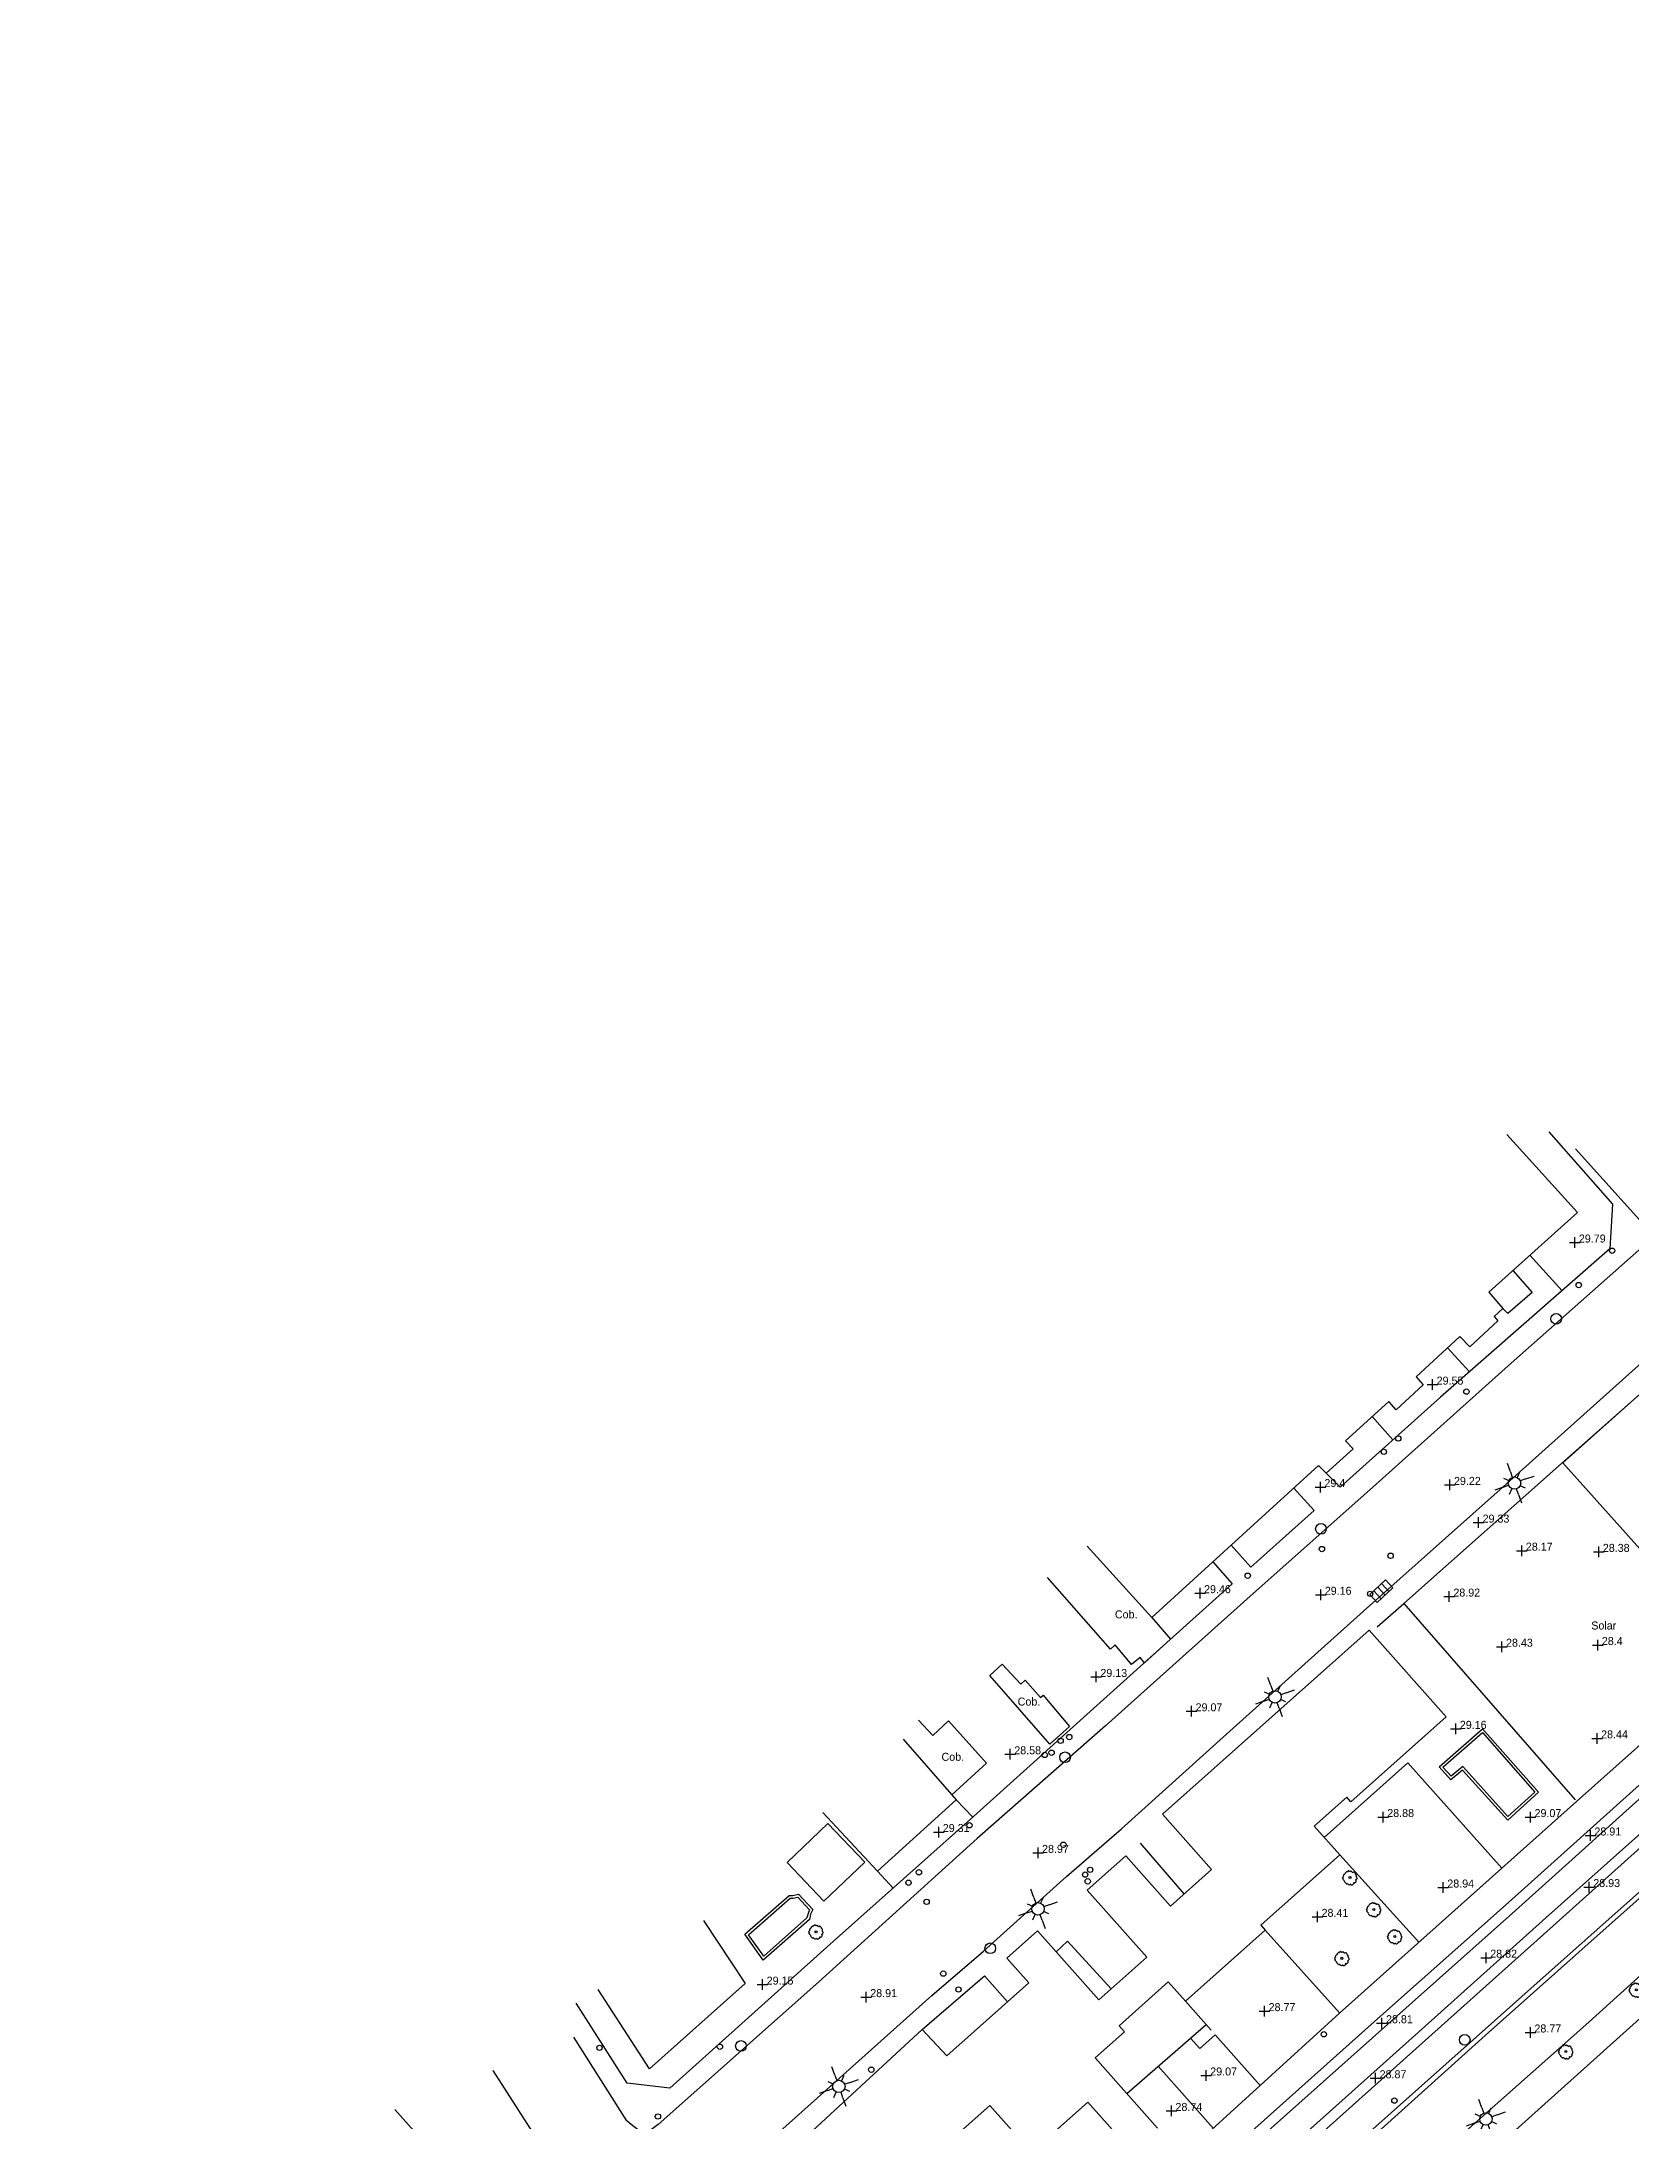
# Model space of a CAD drawing. Extents: x 471511 to 473316, y 4381952 to 4383346.
# Drawn here: x 472203.2 to 472352.3, y 4382681.8 to 4382876.7 of the extents above; entities that cross this region are included whole.
import ezdxf
from ezdxf.enums import TextEntityAlignment as Align

# ---------------------------------------------------------------- set-up
doc = ezdxf.new("R2010")
doc.units = 0
doc.header["$LTSCALE"] = 4
doc.header["$MEASUREMENT"] = 0
doc.header["$PDMODE"] = 2
doc.header["$PDSIZE"] = 0.5
doc.layers.get('0').update_dxf_attribs({"linetype": 'CONTINUOUS'})
for name, color, linetype in [('222', 7, 'CONTINUOUS'), ('320', 141, 'CONTINUOUS'), ('350', 7, 'CONTINUOUS'), ('400', 7, 'CONTINUOUS'), ('407', 4, 'CONTINUOUS'), ('410', 201, 'CONTINUOUS'), ('411', 12, 'CONTINUOUS'), ('412', 252, 'CONTINUOUS'), ('415', 252, 'CONTINUOUS'), ('419', 252, 'CONTINUOUS'), ('451', 5, 'CONTINUOUS'), ('7101', 7, 'CONTINUOUS'), ('7202', 7, 'CONTINUOUS'), ('7400', 2, 'CONTINUOUS'), ('7435', 7, 'CONTINUOUS'), ('7440', 7, 'CONTINUOUS'), ('7501', 7, 'CONTINUOUS'), ('7515', 53, 'CONTINUOUS'), ('7516', 7, 'CONTINUOUS')]:
    doc.layers.add(name, color=color, linetype=linetype)

# ---------------------------------------------------------------- blocks, each defined once
blk = doc.blocks.new('POSTE')
at = {"color": 7}
blk.add_circle((0, 0), 0.5, dxfattribs=at)
blk = doc.blocks.new('MOJON')
blk.add_circle((0, 0), 0.25)
blk = doc.blocks.new('FAROLA')
at = {"color": 7}
for p, q in [((-1.04, 0.43), (-1.8, 0.75)), ((-1.04, 0.43), (-0.54, 0.22)), ((-0.43, 1.04), (-0.22, 0.54)), ((0.43, 1.04), (0.22, 0.54)), ((0.43, 1.04), (0.75, 1.8)), ((1.04, 0.43), (0.54, 0.22)), ((-1.04, -0.43), (-0.54, -0.22)), ((-0.43, -1.04), (-0.75, -1.8)), ((-0.43, -1.04), (-0.22, -0.54)), ((0.43, -1.04), (0.22, -0.54)), ((1.04, -0.43), (0.54, -0.22)), ((1.04, -0.43), (1.8, -0.75))]:
    blk.add_line(p, q, dxfattribs=at)
blk.add_circle((0, 0), 0.58, dxfattribs=at)
blk = doc.blocks.new('ARBOL')
at = {"color": 3}
for p, q in [((-1.26, 0.07), (-1.27, -0.01)), ((-1.23, 0.15), (-1.26, 0.07)), ((-1.17, 0.24), (-1.23, 0.15)), ((-1.18, 0.48), (-1.21, 0.39)), ((-1.21, 0.39), (-1.2, 0.31)), ((-1.2, 0.31), (-1.16, 0.22)), ((-1.11, 0.55), (-1.18, 0.48)), ((-1.03, 0.59), (-1.11, 0.55)), ((-1.01, 0.67), (-1.03, 0.59)), ((-0.96, 0.76), (-1.01, 0.67)), ((-0.92, 0.97), (-0.96, 0.88)), ((-0.96, 0.88), (-0.96, 0.7)), ((-0.85, 1.04), (-0.92, 0.97)), ((-0.77, 1.08), (-0.85, 1.04)), ((-0.7, 1.09), (-0.77, 1.08)), ((-0.5, 1.09), (-0.7, 1.09)), ((-0.49, 1.11), (-0.5, 1.08)), ((-0.46, 1.23), (-0.49, 1.11)), ((-0.38, 1.32), (-0.46, 1.23)), ((-0.31, 1.35), (-0.38, 1.32)), ((-0.23, 1.36), (-0.31, 1.35)), ((-0.11, 1.36), (-0.23, 1.36)), ((0, 1.35), (-0.11, 1.36)), ((0.07, 1.26), (0, 1.35)), ((0.12, 1.18), (0.07, 1.26)), ((0.17, 1.25), (0.12, 1.16)), ((0.12, 1.16), (0.12, 1.16)), ((0.24, 1.31), (0.17, 1.25)), ((0.32, 1.32), (0.24, 1.31)), ((0.39, 1.31), (0.32, 1.32)), ((0.55, 1.31), (0.39, 1.31)), ((0.62, 1.26), (0.55, 1.31)), ((0.7, 1.22), (0.62, 1.26)), ((0.76, 1.14), (0.7, 1.22)), ((0.77, 0.97), (0.7, 0.98)), ((0.77, 1.05), (0.76, 1.14)), ((0.77, 0.97), (0.77, 1.05)), ((0.86, 0.95), (0.77, 0.97)), ((0.96, 0.93), (0.86, 0.95)), ((1.03, 0.87), (0.96, 0.93)), ((1.07, 0.79), (1.03, 0.87)), ((1.08, 0.7), (1.07, 0.79)), ((1.1, 0.49), (1.07, 0.51)), ((1.08, 0.6), (1.08, 0.7)), ((1.09, 0.52), (1.08, 0.6)), ((1.17, 0.48), (1.1, 0.49)), ((1.25, 0.41), (1.17, 0.48)), ((1.29, 0.32), (1.25, 0.41)), ((1.3, 0.24), (1.29, 0.32)), ((1.3, 0.15), (1.3, 0.24)), ((1.31, 0.06), (1.3, 0.15)), ((1.31, -0.03), (1.31, 0.06)), ((-1.27, -0.01), (-1.26, -0.13)), ((-1.26, -0.13), (-1.26, -0.21)), ((-1.26, -0.21), (-1.23, -0.3)), ((-1.23, -0.3), (-1.16, -0.32)), ((-1.16, -0.32), (-1.08, -0.34)), ((-1.08, -0.34), (-1.01, -0.35)), ((-1.01, -0.35), (-0.95, -0.35)), ((-0.96, -0.38), (-1.01, -0.49)), ((-1.01, -0.49), (-1, -0.58)), ((-1, -0.58), (-0.96, -0.66)), ((-0.96, -0.66), (-0.96, -0.74)), ((-0.96, -0.74), (-0.88, -0.8)), ((-0.88, -0.8), (-0.8, -0.81)), ((-0.8, -0.81), (-0.72, -0.81)), ((-0.76, -0.81), (-0.75, -0.9)), ((-0.75, -0.9), (-0.73, -0.98)), ((-0.73, -0.98), (-0.68, -1.07)), ((-0.68, -1.07), (-0.61, -1.15)), ((-0.61, -1.15), (-0.53, -1.14)), ((-0.53, -1.14), (-0.45, -1.12)), ((-0.45, -1.12), (-0.37, -1.07)), ((-0.37, -1.05), (-0.37, -1.15)), ((-0.37, -1.15), (-0.27, -1.21)), ((-0.27, -1.21), (-0.19, -1.22)), ((-0.19, -1.22), (-0.07, -1.22)), ((-0.07, -1.22), (0.01, -1.25)), ((0.01, -1.25), (0.08, -1.22)), ((0.08, -1.22), (0.16, -1.16)), ((0.16, -1.16), (0.18, -1.08)), ((0.18, -1.11), (0.25, -1.15)), ((0.25, -1.15), (0.32, -1.16)), ((0.32, -1.16), (0.4, -1.16)), ((0.4, -1.16), (0.47, -1.18)), ((0.47, -1.18), (0.55, -1.16)), ((0.55, -1.16), (0.62, -1.14)), ((0.62, -1.14), (0.7, -1.09)), ((0.7, -1.09), (0.75, -0.93)), ((0.78, -0.99), (0.74, -0.96)), ((0.85, -0.98), (0.78, -0.99)), ((0.93, -0.93), (0.85, -0.98)), ((1.02, -0.92), (0.93, -0.93)), ((1.06, -0.69), (0.98, -0.69)), ((1.06, -0.85), (1.02, -0.92)), ((1.03, -0.69), (1.05, -0.77)), ((1.05, -0.77), (1.06, -0.85)), ((1.13, -0.65), (1.06, -0.69)), ((1.2, -0.61), (1.13, -0.65)), ((1.2, -0.21), (1.27, -0.14)), ((1.2, -0.6), (1.21, -0.59)), ((1.22, -0.31), (1.21, -0.23)), ((1.21, -0.41), (1.22, -0.31)), ((1.21, -0.51), (1.21, -0.41)), ((1.21, -0.59), (1.21, -0.51)), ((1.27, -0.14), (1.31, -0.03))]:
    blk.add_line(p, q, dxfattribs=at)
at = {"color": 25}
blk.add_circle((0, 0), 0.19, dxfattribs=at)
blk = doc.blocks.new('REJILLA')
at = {"color": 7}
for p, q in [((-0.5, 0.5), (-0.5, -0.5)), ((0.01, 0.5), (0.01, -0.5)), ((0.51, 0.5), (0.51, -0.5))]:
    blk.add_line(p, q, dxfattribs=at)
blk.add_lwpolyline([(-1, -0.5), (-1, 0.5), (1, 0.5), (1, -0.5)], close=True, dxfattribs=at)
blk = doc.blocks.new('COTA')
at = {"color": 7}
blk.add_point((0, 0), dxfattribs=at)

msp = doc.modelspace()

# ---------------------------------------------------------------- linework, layer by layer
at = {"layer": '222'}
for points in [[(472271.511, 4382640.546, 28.531), (472281.707, 4382649.683, 28.606), (472291.576, 4382658.575, 28.576), (472302.701, 4382668.465, 28.636), (472316.096, 4382680.396, 28.756), (472328.746, 4382691.696, 28.741), (472340.725, 4382702.339, 28.771), (472355.451, 4382715.572, 28.981), (472367.697, 4382726.465, 29.041), (472379.792, 4382737.154, 29.071), (472392.761, 4382748.774, 29.191), (472405.252, 4382759.941, 29.311), (472420.402, 4382773.462, 29.446), (472433.907, 4382785.555, 29.491), (472448.937, 4382798.903, 29.641), (472458.198, 4382807.169, 29.656)], [(472272.178, 4382639.801, 28.531), (472282.376, 4382648.939, 28.606), (472292.243, 4382657.83, 28.576), (472303.365, 4382667.718, 28.636), (472316.761, 4382679.65, 28.756), (472329.412, 4382690.949, 28.741), (472341.391, 4382701.593, 28.771), (472356.117, 4382714.826, 28.981), (472368.36, 4382725.716, 29.041), (472380.456, 4382736.407, 29.071), (472393.428, 4382748.029, 29.191), (472405.918, 4382759.195, 29.311), (472421.069, 4382772.717, 29.446), (472434.573, 4382784.808, 29.491), (472449.602, 4382798.156, 29.641), (472458.864, 4382806.423, 29.656)], [(472273.859, 4382638.015, 28.531), (472289, 4382651.58, 28.711), (472301.417, 4382662.692, 28.831), (472314.397, 4382674.205, 28.936), (472322.77, 4382681.654, 28.936), (472332.881, 4382690.728, 28.936), (472344.245, 4382700.907, 28.951), (472354.296, 4382709.887, 29.011), (472368.678, 4382722.778, 29.116), (472379.476, 4382732.36, 29.206), (472394.565, 4382745.791, 29.296), (472407.17, 4382757.139, 29.326), (472419.471, 4382768.115, 29.431), (472431.355, 4382778.677, 29.551), (472441.595, 4382787.827, 29.566), (472456.929, 4382801.513, 29.686)], [(472274.526, 4382637.271, 28.531), (472289.667, 4382650.835, 28.711), (472302.082, 4382661.945, 28.831), (472315.061, 4382673.458, 28.936), (472323.436, 4382680.908, 28.936), (472333.549, 4382689.984, 28.936), (472344.912, 4382700.162, 28.951), (472354.963, 4382709.142, 29.011), (472369.343, 4382722.031, 29.116), (472380.14, 4382731.613, 29.206), (472395.232, 4382745.046, 29.296), (472407.838, 4382756.395, 29.326), (472420.136, 4382767.368, 29.431), (472432.02, 4382777.931, 29.551), (472442.261, 4382787.081, 29.566), (472457.595, 4382800.767, 29.686)]]:
    msp.add_polyline3d(points, dxfattribs=at)
at = {"layer": '320'}
for points in [[(472334.225, 4382715.051, 29.284), (472338.307, 4382718.614, 29.284), (472343.556, 4382712.672, 29.209), (472340.662, 4382710.048, 29.194), (472336.438, 4382714.759, 29.194), (472335.34, 4382713.839, 29.194)], [(472270.891, 4382696.948, 29.372), (472269.172, 4382699.368, 29.387), (472273.304, 4382702.987, 29.357), (472273.654, 4382702.997, 29.312), (472274.202, 4382703.115, 29.312), (472275.526, 4382701.702, 29.252), (472275.325, 4382701.248, 29.252), (472275.206, 4382700.757, 29.252)]]:
    msp.add_polyline3d(points, close=True, dxfattribs=at)
at = {"layer": '350'}
for points in [[(472334.583, 4382715.032, 29.284), (472338.284, 4382718.262, 29.282), (472343.206, 4382712.691, 29.212), (472340.681, 4382710.402, 29.195), (472336.463, 4382715.105, 29.194), (472335.363, 4382714.184, 29.207)], [(472270.934, 4382697.319, 29.373), (472269.506, 4382699.329, 29.385), (472273.401, 4382702.739, 29.345), (472273.684, 4382702.748, 29.312), (472274.116, 4382702.841, 29.312), (472275.23, 4382701.652, 29.257), (472275.087, 4382701.329, 29.252), (472274.982, 4382700.893, 29.252)]]:
    msp.add_polyline3d(points, close=True, dxfattribs=at)
at = {"layer": '400'}
for points in [[(472340.574, 4382774.326, 35.492), (472347.203, 4382767.004, 35.597), (472338.883, 4382759.546, 36.692), (472340.212, 4382758.009, 35.882), (472339.381, 4382757.277, 35.762), (472339.727, 4382756.869, 32.282), (472337.125, 4382754.409, 32.192), (472336.182, 4382755.388, 35.507), (472332.074, 4382751.611, 33.572), (472332.746, 4382750.853, 33.572), (472330.194, 4382748.526, 33.572), (472329.517, 4382749.31, 33.572), (472325.453, 4382745.607, 33.572), (472326.167, 4382744.85, 33.572), (472323.655, 4382742.568, 33.572), (472322.928, 4382743.307, 33.572), (472307.291, 4382729.061, 34.937), (472301.234, 4382735.727, 33.887)], [(472273.865, 4382679.435, 31.76), (472285.794, 4382690.432, 34.52), (472288.102, 4382687.979, 35.63), (472295.782, 4382694.809, 35.735), (472293.709, 4382697.14, 36.035), (472296.574, 4382699.688, 36.035), (472302.331, 4382693.215, 35.945), (472306.83, 4382697.216, 35.825), (472301.246, 4382703.495, 36.005), (472304.859, 4382706.708, 35.96), (472309.041, 4382702.005, 35.99), (472312.901, 4382705.438, 35.96), (472308.296, 4382710.616, 35.45), (472327.683, 4382727.857, 36.455), (472334.896, 4382719.747, 36.41), (472325.943, 4382711.786, 36.23), (472325.569, 4382712.207, 33.65), (472322.529, 4382709.503, 33.665), (472324.932, 4382706.801, 32.675), (472317.516, 4382700.205, 32.465), (472317.933, 4382699.737, 32.585), (472310.457, 4382693.088, 32.675), (472308.848, 4382694.898, 32.885), (472304.233, 4382690.794, 36.185), (472304.742, 4382690.221, 36.185), (472301.994, 4382687.777, 36.17), (472307.844, 4382681.2, 31.325)], [(472283.985, 4382717.643, 35.793), (472288.978, 4382711.968, 35.463), (472281.601, 4382705.287, 35.448), (472276.46, 4382710.784, 35.448)], [(472265.28, 4382700.659, 35.433), (472269.205, 4382694.739, 35.433), (472260.232, 4382686.766, 35.433), (472255.406, 4382694.183, 35.433)], [(472304.391, 4382680.157, 32.21), (472301.313, 4382683.617, 32.24), (472297.631, 4382680.343, 32.33)], [(472236.361, 4382682.95, 40.819), (472242.73, 4382675.786, 40.654), (472233.566, 4382667.422, 41.269), (472235.303, 4382665.222, 35.074), (472226.381, 4382657.09, 35.059), (472217.91, 4382666.537, 35.014)], [(472296.714, 4382678.156, 32.39), (472292.111, 4382683.331, 34.76), (472287.687, 4382679.396, 34.745)]]:
    msp.add_polyline3d(points, dxfattribs=at)
msp.add_polyline3d([(472354.376, 4382733.985, 31.699), (472345.841, 4382743.541, 34.384), (472360.823, 4382756.921, 34.429), (472369.205, 4382747.262, 31.744)], close=True, dxfattribs=at)
at = {"layer": '407'}
for points in [[(472307.291, 4382729.061, 31.547), (472309.051, 4382727.008, 31.292), (472306.605, 4382724.811, 31.262), (472306.218, 4382725.312, 31.217), (472305.401, 4382724.646, 31.202), (472303.869, 4382726.504, 31.202), (472303.417, 4382726.097, 31.187), (472297.516, 4382732.802, 31.232)], [(472285.437, 4382719.435, 31.067), (472286.789, 4382717.988, 31.262), (472288.261, 4382719.381, 31.247), (472291.811, 4382715.392, 31.247), (472288.571, 4382712.431, 31.247)]]:
    msp.add_polyline3d(points, dxfattribs=at)
msp.add_polyline3d([(472293.29, 4382724.695, 30.917), (472295.039, 4382722.794, 30.932), (472295.436, 4382723.176, 30.977), (472296.865, 4382721.547, 31.067), (472297.126, 4382721.788, 31.037), (472299.575, 4382718.828, 31.022), (472297.743, 4382717.183, 31.112), (472292.111, 4382723.627, 31.082)], close=True, dxfattribs=at)
at = {"layer": '410'}
for points in [[(472210.201, 4382576.079, 29.603), (472245.927, 4382607.738, 28.732), (472275.929, 4382634.56, 28.702), (472299.904, 4382656.059, 29.761), (472322.622, 4382676.288, 29.791), (472344.255, 4382695.55, 30.196), (472359.091, 4382708.761, 30.391), (472374.71, 4382722.727, 30.661), (472399.696, 4382745.029, 30.706), (472414.812, 4382758.57, 30.646), (472428.262, 4382770.567, 30.526), (472442.577, 4382783.276, 30.691), (472458.968, 4382797.934, 30.736), (472473.167, 4382810.688, 31.441), (472485.89, 4382821.939, 31.576), (472496.466, 4382831.487, 31.561), (472505.544, 4382839.626, 31.666), (472515.932, 4382848.867, 31.711), (472528.679, 4382860.34, 31.846), (472539.705, 4382870.143, 31.996), (472547.141, 4382876.74, 31.966)], [(472344.508, 4382774.573, 31.323), (472350.493, 4382767.801, 31.323), (472350.247, 4382763.604, 31.323), (472334.355, 4382749.692, 31.203), (472324.944, 4382741.266, 31.15)], [(472345.749, 4382759.667, 31.427), (472342.729, 4382762.994, 31.427)], [(472337.09, 4382752.087, 30.947), (472335.012, 4382754.313, 30.947)], [(472327.952, 4382747.883, 30.977), (472329.892, 4382745.696, 30.962)], [(472324.944, 4382741.266, 30.737), (472323.655, 4382742.568, 30.737)], [(472320.6, 4382741.186, 30.737), (472322.505, 4382739.082, 30.737)], [(472322.505, 4382739.082, 31.137), (472321.048, 4382737.777, 31.128), (472316.581, 4382733.767, 31.156)], [(472375.57, 4382737.157, 30.622), (472368.173, 4382730.678, 30.515), (472358.263, 4382721.756, 30.44), (472347.108, 4382711.814, 30.44), (472324.885, 4382691.982, 30.125), (472310.094, 4382678.489, 30.59), (472302.596, 4382671.72, 30.59), (472296.714, 4382678.156, 31.55)], [(472313.007, 4382734.269, 30.737), (472314.849, 4382732.213, 30.737)], [(472316.581, 4382733.767, 30.737), (472314.733, 4382735.841, 30.737)], [(472314.849, 4382732.213, 31.167), (472306.529, 4382724.743, 31.218), (472290.598, 4382710.406, 31.218), (472277.463, 4382698.731, 31.128), (472262.125, 4382684.93, 30.978), (472258.115, 4382685.408, 30.948), (472253.364, 4382692.897, 30.993)], [(472328.419, 4382728.194, 31.52), (472330.922, 4382730.357, 31.52), (472346.97, 4382711.96, 30.725)], [(472288.978, 4382711.968, 31.457), (472290.515, 4382710.332, 31.457)], [(472281.601, 4382705.287, 31.457), (472283.053, 4382703.7, 31.457)], [(472285.794, 4382690.432, 30.377), (472291.623, 4382695.467, 30.602), (472293.786, 4382693.034, 30.587)]]:
    msp.add_polyline3d(points, dxfattribs=at)
at = {"layer": '411'}
for points in [[(472548.657, 4382876.323, 30.791), (472549.849, 4382870.301, 30.746), (472540.256, 4382868.928, 30.821), (472539.829, 4382869.41, 30.881), (472521.589, 4382853.151, 30.626), (472507.688, 4382840.739, 30.446), (472491.851, 4382826.604, 30.251), (472477.075, 4382813.352, 30.101), (472460.926, 4382798.963, 29.816), (472450.44, 4382789.685, 29.771), (472439.711, 4382780.098, 29.666), (472429.067, 4382770.568, 29.636), (472414.934, 4382757.974, 29.561), (472403.152, 4382747.428, 29.321), (472391.516, 4382737.08, 29.291), (472378.57, 4382725.58, 29.261), (472364.209, 4382712.654, 29.171), (472351.849, 4382701.704, 29.096), (472338.56, 4382689.89, 28.856), (472326.914, 4382679.429, 28.646)], [(472336.466, 4382680.661, 28.642), (472348.251, 4382691.144, 28.777), (472358.128, 4382700.053, 28.777), (472370.024, 4382710.669, 28.972), (472379.48, 4382719.095, 29.182), (472391.951, 4382730.163, 29.272), (472405.546, 4382742.315, 29.317), (472419.436, 4382754.732, 29.542), (472433.521, 4382767.309, 29.557), (472447.175, 4382779.601, 29.737), (472460.648, 4382791.588, 29.752), (472472.288, 4382801.892, 29.917)], [(472347.026, 4382772.988, 29.465), (472353.865, 4382765.392, 29.435), (472353.929, 4382764.947, 29.435), (472353.812, 4382764.414, 29.435), (472353.504, 4382763.991, 29.45), (472340.692, 4382752.641, 29.33), (472328.026, 4382741.258, 29.12), (472316.805, 4382731.311, 29.075), (472302.963, 4382718.905, 29.12), (472290.95, 4382708.337, 29.045), (472276.092, 4382694.899, 29.015), (472261.028, 4382681.534, 28.88), (472260.284, 4382680.966, 28.88), (472259.754, 4382680.865, 28.88), (472259.208, 4382681.012, 28.82), (472258.506, 4382681.548, 28.82), (472258.085, 4382681.873, 28.82), (472253.122, 4382689.714, 29.015)], [(472262.462, 4382671.977, 28.834), (472275.375, 4382683.498, 28.909), (472286.681, 4382693.62, 28.939), (472291.538, 4382697.787, 28.999), (472299.308, 4382704.787, 29.014), (472302.848, 4382707.849, 29.044), (472304.456, 4382709.259, 29.134), (472314.618, 4382718.393, 29.299), (472327.139, 4382729.658, 29.269), (472339.959, 4382741.049, 29.299), (472352.014, 4382751.851, 29.284), (472364.127, 4382762.652, 29.449)], [(472346.252, 4382743.986, 29.554), (472368.103, 4382763.298, 29.704)], [(472376.794, 4382673.089, 28.745), (472386.732, 4382682.197, 28.815), (472400.534, 4382694.854, 28.942), (472411.254, 4382704.695, 29.055), (472405.916, 4382707.679, 28.97), (472403.147, 4382709.143, 29.111), (472399.448, 4382711.056, 29.125), (472382.92, 4382718.134, 29.224), (472366.925, 4382703.808, 29.111), (472352.706, 4382691.164, 28.928), (472341.078, 4382680.742, 28.829)], [(472340.115, 4382705.574, 29.179), (472331.284, 4382715.439, 29.179), (472323.468, 4382708.448, 29.179)], [(472192.796, 4382620.503, 28.564), (472205.741, 4382631.976, 28.579), (472217.074, 4382642.286, 28.669), (472229.871, 4382653.738, 28.744), (472243.895, 4382666.243, 28.714), (472251.478, 4382673.058, 28.822), (472251.973, 4382673.881, 28.822), (472252.16, 4382674.552, 28.822), (472252.244, 4382675.251, 28.837), (472252.089, 4382676.258, 28.867), (472251.735, 4382677.021, 28.867), (472245.581, 4382686.601, 29.017)]]:
    msp.add_polyline3d(points, dxfattribs=at)
at = {"layer": '412'}
for points in [[(472330.922, 4382730.357, 29.434), (472346.252, 4382743.986, 29.464)], [(472307.908, 4382687.003, 29.402), (472313.059, 4382681.193, 29.372)]]:
    msp.add_polyline3d(points, dxfattribs=at)
at = {"layer": '415'}
msp.add_polyline3d([(472341.131, 4382761.561, 32.042), (472342.939, 4382759.5, 31.982), (472340.684, 4382757.54, 31.982), (472340.147, 4382758.083, 31.982)], dxfattribs=at)
msp.add_polyline3d([(472276.945, 4382709.747, 31.773), (472280.399, 4382706.137, 31.773), (472276.577, 4382702.479, 31.773), (472273.122, 4382706.088, 31.773)], close=True, dxfattribs=at)
at = {"layer": '419'}
for points in [[(472298.325, 4382697.719, 29.567), (472299.392, 4382698.734, 29.567), (472303.499, 4382694.254, 30.677)], [(472313.234, 4382689.958, 29.327), (472311.799, 4382688.672, 29.312), (472310.927, 4382689.629, 30.167), (472312.396, 4382690.902, 30.167)]]:
    msp.add_polyline3d(points, dxfattribs=at)
at = {"layer": '451'}
for points in [[(472310.342, 4382703.162, 30.377), (472306.239, 4382707.907, 29.342)], [(472324.932, 4382706.801, 31.159), (472332.33, 4382698.626, 31.054)], [(472317.933, 4382699.737, 31.354), (472324.895, 4382691.991, 30.709)], [(472312.851, 4382690.39, 31.461), (472310.457, 4382693.088, 31.774)], [(472304.961, 4382684.441, 30.467), (472310.927, 4382689.629, 30.287)], [(472317.453, 4382685.202, 30.859), (472313.234, 4382689.958, 31.411)]]:
    msp.add_polyline3d(points, dxfattribs=at)

# ---------------------------------------------------------------- block references
at = {"layer": '7101'}
for p in [(472346.95, 4382764.194, 29.792), (472333.619, 4382750.877, 29.552), (472335.246, 4382741.479, 29.222), (472323.103, 4382741.278, 29.402), (472337.927, 4382737.947, 29.327), (472341.983, 4382735.316, 28.172), (472349.197, 4382735.202, 28.382), (472311.82, 4382731.331, 29.462), (472323.134, 4382731.181, 29.162), (472335.188, 4382731.015, 28.922), (472340.123, 4382726.315, 28.427), (472349.104, 4382726.475, 28.397), (472302.103, 4382723.48, 29.132), (472311.025, 4382720.261, 29.072), (472335.794, 4382718.618, 29.162), (472294.033, 4382716.234, 28.577), (472349.035, 4382717.724, 28.442), (472328.99, 4382710.355, 28.877), (472342.795, 4382710.349, 29.072), (472287.332, 4382708.948, 29.312), (472348.408, 4382708.625, 28.91), (472296.638, 4382706.992, 28.967), (472334.619, 4382703.748, 28.937), (472348.3, 4382703.79, 28.925), (472322.834, 4382700.999, 28.412), (472338.641, 4382697.174, 28.82), (472270.826, 4382694.648, 29.147), (472280.535, 4382693.477, 28.907), (472317.871, 4382692.165, 28.772), (472328.873, 4382691.032, 28.805), (472342.784, 4382690.162, 28.775), (472312.4, 4382686.135, 29.072), (472328.273, 4382685.873, 28.865), (472309.142, 4382682.812, 28.742)]:
    msp.add_blockref('COTA', p, dxfattribs=at)
at = {"layer": '7202', "rotation": 222.6000043791743}
for p in [(472345.197, 4382757.047, 29.3), (472323.157, 4382737.356, 29.24), (472299.167, 4382715.953, 28.895), (472292.161, 4382698.052, 29.075), (472268.796, 4382688.902, 28.925), (472336.633, 4382689.472, 28.726)]:
    msp.add_blockref('POSTE', p, dxfattribs=at)
at = {"layer": '7400', "rotation": 222.6000043791743}
for p in [(472341.296, 4382741.646, 29.525), (472318.846, 4382721.611, 29.42), (472296.634, 4382701.75, 29.24), (472277.97, 4382685.103, 29.165), (472338.614, 4382682.058, 28.792)]:
    msp.add_blockref('FAROLA', p, dxfattribs=at)
at = {"layer": '7435', "rotation": 43.40000118968658}
msp.add_blockref('REJILLA', (472328.813, 4382731.518, 29.194), dxfattribs=at)
at = {"layer": '7440', "rotation": 222.6000043791743}
for p in [(472350.453, 4382763.43, 29.537), (472347.313, 4382760.21, 29.507), (472336.788, 4382750.218, 29.387), (472330.408, 4382745.832, 29.267), (472329.048, 4382744.577, 29.267), (472323.247, 4382735.464, 29.224), (472329.688, 4382734.837, 29.104), (472316.289, 4382732.967, 29.254), (472327.771, 4382731.27, 29.134), (472297.91, 4382716.385, 29.164), (472298.754, 4382717.495, 29.194), (472299.572, 4382717.849, 29.164), (472297.27, 4382716.174, 29.164), (472290.215, 4382709.577, 29.194), (472299.012, 4382707.763, 29.014), (472285.472, 4382705.174, 29.194), (472301.055, 4382704.961, 29.149), (472301.525, 4382705.405, 29.179), (472284.495, 4382704.194, 29.209), (472301.294, 4382704.328, 29.149), (472286.199, 4382702.406, 28.953), (472287.763, 4382695.676, 29.044), (472289.184, 4382694.192, 29.014), (472323.425, 4382689.99, 29.056), (472255.541, 4382688.726, 28.969), (472266.821, 4382688.831, 28.999), (472281.015, 4382686.678, 29.029), (472330.045, 4382683.782, 29.236), (472261.013, 4382682.286, 28.894)]:
    msp.add_blockref('MOJON', p, dxfattribs=at)
at = {"layer": '7515', "xscale": 0.5, "yscale": 0.5, "zscale": 0.5, "rotation": 222.6000043791743}
for p in [(472325.876, 4382704.68, 32.808), (472328.11, 4382701.692, 32.688), (472330.074, 4382699.155, 32.688), (472325.124, 4382697.112, 32.328), (472352.718, 4382694.158, 33.112), (472346.11, 4382688.372, 33.022)]:
    msp.add_blockref('ARBOL', p, dxfattribs=at)
at = {"layer": '7516', "xscale": 0.5, "yscale": 0.5, "zscale": 0.5, "rotation": 222.6000043791743}
msp.add_blockref('ARBOL', (472275.832, 4382699.601, 31.623), dxfattribs=at)

# ---------------------------------------------------------------- texts
at = {"layer": '7101'}
for s, p in [('29.79', (472347.33, 4382764.194, 29.79)), ('29.55', (472333.999, 4382750.877, 29.55)), ('29.4', (472323.483, 4382741.278, 29.4)), ('29.22', (472335.626, 4382741.479, 29.22)), ('29.33', (472338.307, 4382737.947, 29.33)), ('28.17', (472342.363, 4382735.316, 28.17)), ('28.38', (472349.577, 4382735.202, 28.38)), ('29.46', (472312.2, 4382731.331, 29.46)), ('29.16', (472323.514, 4382731.181, 29.16)), ('28.92', (472335.568, 4382731.015, 28.92)), ('28.43', (472340.503, 4382726.315, 28.43)), ('28.4', (472349.484, 4382726.475, 28.4)), ('29.13', (472302.483, 4382723.48, 29.13)), ('29.07', (472311.405, 4382720.261, 29.07)), ('29.16', (472336.174, 4382718.618, 29.16)), ('28.58', (472294.413, 4382716.234, 28.58)), ('28.44', (472349.415, 4382717.724, 28.44)), ('28.88', (472329.37, 4382710.355, 28.88)), ('29.07', (472343.175, 4382710.349, 29.07)), ('29.31', (472287.712, 4382708.948, 29.31)), ('28.91', (472348.788, 4382708.625, 28.91)), ('28.97', (472297.018, 4382706.992, 28.97)), ('28.94', (472334.999, 4382703.748, 28.94)), ('28.93', (472348.68, 4382703.79, 28.93)), ('28.41', (472323.214, 4382700.999, 28.41)), ('28.82', (472339.021, 4382697.174, 28.82)), ('29.15', (472271.206, 4382694.648, 29.15)), ('28.91', (472280.915, 4382693.477, 28.91)), ('28.77', (472318.251, 4382692.165, 28.77)), ('28.81', (472329.253, 4382691.032, 28.81)), ('28.77', (472343.164, 4382690.162, 28.77)), ('29.07', (472312.78, 4382686.135, 29.07)), ('28.87', (472328.653, 4382685.873, 28.87)), ('28.74', (472309.522, 4382682.812, 28.74))]:
    msp.add_text(s, height=0.75, dxfattribs=at).set_placement(p)
at = {"layer": '7501'}
for s, p in [('Cob.', (472304.904, 4382729.345, 31.382)), ('Solar', (472349.662, 4382728.303, 28.578)), ('Cob.', (472295.792, 4382721.173, 31.082)), ('Cob.', (472288.653, 4382715.996, 31.487))]:
    msp.add_text(s, height=0.75, dxfattribs=at).set_placement(p, align=Align.MIDDLE_CENTER)

doc.saveas('drawing.dxf')
